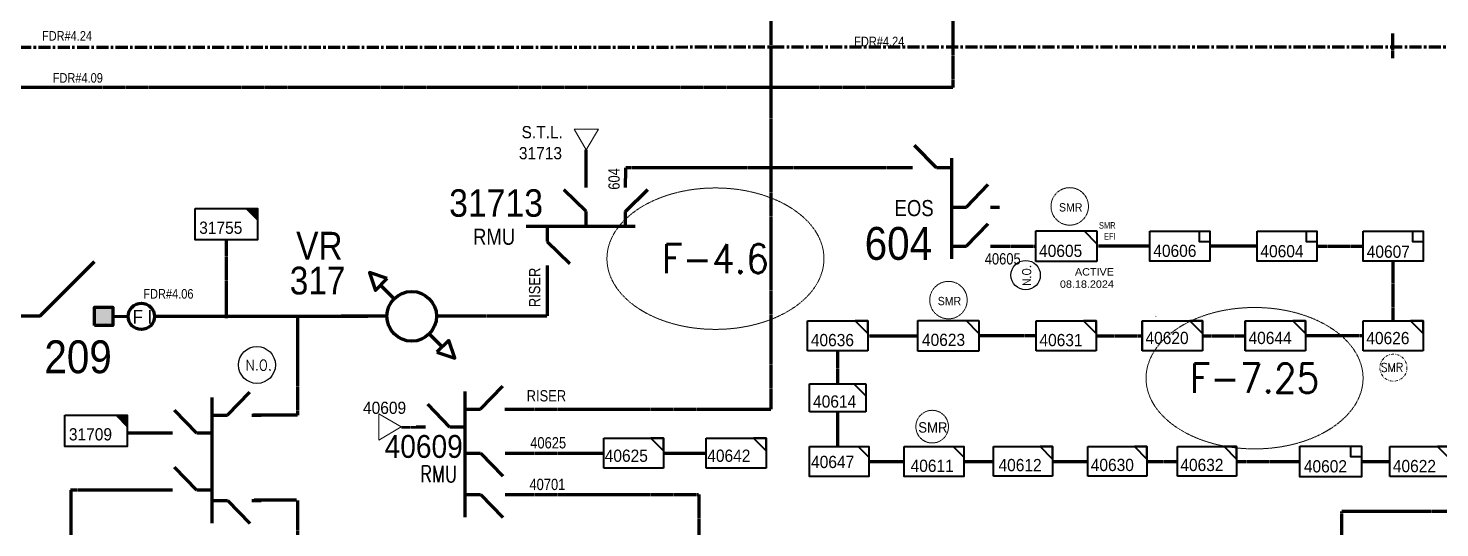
# Model space of a CAD drawing. Header units: metres. Extents: x 65984 to 144644, y -19036 to 23726.
# Drawn here: x 115440.9 to 115870.5, y 20144.1 to 20296 of the extents above; entities that cross this region are included whole.
import ezdxf
from ezdxf.enums import TextEntityAlignment as Align

# ---------------------------------------------------------------- set-up
doc = ezdxf.new("R2010")
doc.units = ezdxf.units.M
doc.header["$MEASUREMENT"] = 0
for name, pattern in [('( Center )', [2, 1.25, -0.25, 0.25, -0.25]), ('DGN Style 1', [0.6, 0, -0.6]), ('DGN Style 3', [0.013877, 0, -0.013877]), ('DGN Style 4', [1.6, 0.8, -0.4, 0, -0.4])]:
    doc.linetypes.add(name, pattern=pattern)
doc.layers.get('0').update_dxf_attribs({"color": 95, "lineweight": 40})
for name, color, linetype, lineweight in [('ABS', 7, 'Continuous', 40), ('ABS NUMBER', 112, 'Continuous', 30), ('d_eos', 111, 'Continuous', 40), ('d_eos no', 121, 'Continuous', 40), ('d_grid line', 7, 'DGN Style 1', 0), ('d_switch', 95, 'Continuous', 40), ('d_tf', 1, 'Continuous', 40), ('d_tf no', 6, 'Continuous', 40), ('d_ug cable', 95, 'Continuous', 40), ('d_ug main line', 95, 'Continuous', 40), ('d_unit sub', 7, 'Continuous', 40), ('EARTH FAULT INDICATOR', 95, 'Continuous', 40), ('FDR  2  19', 172, 'Continuous', 40), ('fedr no', 95, 'Continuous', 40), ('Level 37', 7, 'Continuous', 0), ('O H MAIN FEEDER', 4, 'Continuous', 100), ('REGULATOR', 5, 'Continuous', 40), ('SW N O', 114, 'Continuous', 30)]:
    doc.layers.add(name, color=color, linetype=linetype, lineweight=lineweight)
doc.styles.add('NASKHF', font='naskhf.shx', dxfattribs={"height": 8})
doc.styles.get("Standard").update_dxf_attribs({"font": 'txt.shx'})
doc.styles.add('Style-Andalus', font='andlso.ttf')
doc.styles.add('Style-Arial', font='arial.ttf')
doc.styles.add('Style-ENGINEERING', font='ENGINEERING.shx')
doc.styles.add('Style-msdefault', font='msdefault.shx')
doc.styles.add('Style-simplex', font='simplex.shx')
doc.styles.add('Style-STANDARD', font='STANDARD.shx')

# ---------------------------------------------------------------- blocks, each defined once
blk = doc.blocks.new('ABS2_1_1')
at = {"color": 0, "linetype": 'ByBlock', "lineweight": -2, "ltscale": 500}
for q in [(-29900, 43500), (0, 0)]:
    blk.add_line((0, 13600), q, dxfattribs=at)
at = {"color": 0, "linetype": 'ByBlock', "lineweight": -2, "ltscale": 500, "flags": 128}
for points in [[(5000, 43600), (-5000, 43600), (-5000, 53600), (5000, 53600)], [(3791, 49653), (3791, 49653), (3791, 49653)]]:
    blk.add_lwpolyline(points, close=True, dxfattribs=at)
at = {"color": 0, "linetype": 'ByBlock', "lineweight": -2, "ltscale": 500}
for points in [[(5000, 43600), (-5000, 43600), (5000, 53600), (-5000, 53600)], [(3791, 49653), (3791, 49653), (3791, 49653)]]:
    blk.add_solid(points, dxfattribs=at)
blk = doc.blocks.new('TF_8')
at = {"color": 0, "linetype": 'ByBlock', "lineweight": -2}
blk.add_line((6.3, 4.95), (9.9, 1.35), dxfattribs=at)
blk.add_3dface([(-10.1, 4.95), (9.9, 4.95), (9.9, -5.05), (-10.1, -5.05)], dxfattribs=at)
blk = doc.blocks.new('exist.us-1000kva')
at = {"color": 0, "linetype": 'ByBlock', "lineweight": -2, "flags": 128}
blk.add_lwpolyline([(39.99, 12.92), (32.8, 20), (40, 20)], close=True, dxfattribs=at)
at = {"color": 0, "linetype": 'ByBlock', "lineweight": -2, "extrusion": (0, 0, -1)}
blk.add_solid([(-39.99, 12.92), (-32.8, 20), (-40, 20)], dxfattribs=at)
at = {"color": 0, "linetype": 'ByBlock', "lineweight": -2, "xscale": 2, "yscale": 2}
blk.add_blockref('TF_8', (20.2, 10.1), dxfattribs=at)
blk = doc.blocks.new('*U698')
at = {"layer": 'd_unit sub', "color": 36, "linetype": 'Continuous', "lineweight": 40}
for p, q in [((-9.2, 4.61), (9.19, 4.61)), ((-9.2, -4.58), (-9.2, 4.61)), ((9.19, 0.73), (5.31, 4.61)), ((5.97, 4.61), (9.19, 4.61)), ((9.19, 4.61), (9.19, 1.4)), ((9.19, 4.61), (9.19, -4.58)), ((9.19, -4.58), (-9.2, -4.58))]:
    blk.add_line(p, q, dxfattribs=at)
blk = doc.blocks.new('*U906')
at = {"layer": 'EARTH FAULT INDICATOR', "color": 2, "linetype": 'Continuous', "lineweight": 100}
blk.add_circle((0.02, 0.13), 4, dxfattribs=at)
at = {"layer": 'EARTH FAULT INDICATOR', "color": 2, "lineweight": 140, "style": 'Style-Andalus', "width": 0.9}
blk.add_text('F I', height=4.234, dxfattribs=at).set_placement((-2.61, 2.11), align=Align.TOP_LEFT)
blk = doc.blocks.new('TF3')
at = {"color": 0, "linetype": 'ByBlock', "lineweight": -2}
for p, q in [((11.3, 9), (18.3, 9)), ((18.3, 9), (18.3, 2))]:
    blk.add_line(p, q, dxfattribs=at)
at = {"color": 0, "linetype": 'ByBlock', "lineweight": -2, "flags": 128}
blk.add_lwpolyline([(18.3, 2), (11.3, 2), (11.3, 9)], dxfattribs=at)
at = {"color": 0, "linetype": 'ByBlock', "lineweight": -2}
blk.add_3dface([(-21.7, 9), (18.3, 9), (18.3, -11), (-21.7, -11)], dxfattribs=at)
blk = doc.blocks.new('*U687')
at = {"layer": 'd_unit sub', "color": 2, "linetype": 'Continuous', "lineweight": 40}
for p, q in [((-9.2, 4.61), (9.19, 4.61)), ((-9.2, -4.58), (-9.2, 4.61)), ((9.19, 0.73), (5.31, 4.61)), ((5.97, 4.61), (9.19, 4.61)), ((9.19, 4.61), (9.19, 1.4)), ((9.19, 4.61), (9.19, -4.58)), ((9.19, -4.58), (-9.2, -4.58))]:
    blk.add_line(p, q, dxfattribs=at)
blk = doc.blocks.new('TRA1_15')
at = {"layer": 'd_tf', "color": 36, "linetype": 'Continuous', "lineweight": 0, "ltscale": 0.000371982, "extrusion": (0, 0, -1), "flags": 128}
blk.add_lwpolyline([(-10, -17), (0, 0), (10, -17)], close=True, dxfattribs=at)
blk = doc.blocks.new('TRA1_14')
at = {"layer": 'd_tf', "color": 36, "linetype": 'Continuous', "lineweight": 0, "ltscale": 0.000371982, "xscale": 1.000046566207834, "yscale": 1.000046566207834, "zscale": 1.000046566207834, "rotation": 180}
blk.add_blockref('TRA1_15', (0, 0), dxfattribs=at)
blk = doc.blocks.new('*U1912')
at = {"layer": 'd_unit sub', "color": 1, "linetype": 'Continuous', "lineweight": 40}
for p, q in [((-9.2, 4.59), (9.19, 4.59)), ((-9.2, -4.6), (-9.2, 4.59)), ((9.19, 0.71), (5.31, 4.59)), ((5.97, 4.59), (9.19, 4.59)), ((9.19, 4.59), (9.19, 1.38)), ((9.19, 4.59), (9.19, -4.6)), ((9.19, -4.6), (-9.2, -4.6))]:
    blk.add_line(p, q, dxfattribs=at)
at = {"layer": 'd_unit sub', "color": 1, "linetype": 'Continuous', "lineweight": 40, "flags": 128}
blk.add_lwpolyline([(9.19, 0.71), (9.19, 4.59), (5.31, 4.59)], close=True, dxfattribs=at)
blk = doc.blocks.new('*U2165')
at = {"layer": 'REGULATOR', "color": 7, "linetype": 'Continuous', "lineweight": 106}
for p, q in [((-9.52, 9.06), (-5.51, 5.05)), ((5.19, -5.64), (9.2, -9.65))]:
    blk.add_line(p, q, dxfattribs=at)
at = {"layer": 'REGULATOR', "color": 7, "linetype": 'Continuous', "lineweight": 106, "flags": 128}
for points in [[(-7.57, 11.15), (-12.97, 13), (-11.21, 7.57)], [(7.54, -11.22), (12.95, -13.02), (11.15, -7.61)]]:
    blk.add_lwpolyline(points, close=True, dxfattribs=at)
at = {"layer": 'REGULATOR', "color": 7, "linetype": 'Continuous', "lineweight": 211}
blk.add_circle((-0.16, -0.3), 7.56, dxfattribs=at)
blk = doc.blocks.new('*U1668')
at = {"layer": 'd_unit sub', "color": 36, "linetype": 'Continuous', "lineweight": 40}
for p, q in [((-9.2, 4.59), (9.19, 4.59)), ((-9.2, -4.6), (-9.2, 4.59)), ((9.19, 0.71), (5.31, 4.59)), ((5.97, 4.59), (9.19, 4.59)), ((9.19, 4.59), (9.19, 1.38)), ((9.19, 4.59), (9.19, -4.6)), ((9.19, -4.6), (-9.2, -4.6))]:
    blk.add_line(p, q, dxfattribs=at)
at = {"layer": 'd_unit sub', "color": 36, "linetype": 'Continuous', "lineweight": 40, "flags": 128}
blk.add_lwpolyline([(9.19, 0.71), (9.19, 4.59), (5.31, 4.59)], close=True, dxfattribs=at)
blk = doc.blocks.new('TRA1_469')
at = {"layer": 'd_tf', "color": 1, "linetype": 'Continuous', "lineweight": 0, "ltscale": 0.000361655, "flags": 128}
blk.add_lwpolyline([(10.1, -17.1), (0.1, -0.1), (-9.9, -17.1)], close=True, dxfattribs=at)
blk = doc.blocks.new('TRA1_468')
at = {"layer": 'd_tf', "color": 1, "linetype": 'Continuous', "lineweight": 0, "ltscale": 0.000361655, "xscale": 1.000046566207836, "yscale": 1.000046566207836, "zscale": 1.000046566207836, "rotation": 180}
blk.add_blockref('TRA1_469', (0, 0), dxfattribs=at)
blk = doc.blocks.new('*U2170')
at = {"layer": 'd_unit sub', "color": 2, "linetype": 'Continuous', "lineweight": 40}
for p, q in [((-9.2, 4.59), (9.19, 4.59)), ((-9.2, -4.6), (-9.2, 4.59)), ((9.19, 0.71), (5.31, 4.59)), ((5.97, 4.59), (9.19, 4.59)), ((9.19, 4.59), (9.19, 1.38)), ((9.19, 4.59), (9.19, -4.6)), ((9.19, -4.6), (-9.2, -4.6))]:
    blk.add_line(p, q, dxfattribs=at)
at = {"layer": 'd_unit sub', "color": 2, "linetype": 'Continuous', "lineweight": 40, "flags": 128}
blk.add_lwpolyline([(9.19, 0.71), (9.19, 4.59), (5.31, 4.59)], close=True, dxfattribs=at)
blk = doc.blocks.new('*U892')
at = {"layer": 'SW N O', "color": 3}
blk.add_circle((0, 0), 16.8, dxfattribs=at)
at = {"layer": 'SW N O', "color": 3, "style": 'Style-STANDARD'}
blk.add_text('N.O.', height=9.6, dxfattribs=at).set_placement((1.7, -0.2), align=Align.MIDDLE_CENTER)
blk = doc.blocks.new('*U3759')
at = {"layer": 'd_eos', "color": 7, "linetype": 'Continuous', "lineweight": 211, "ltscale": 0.638341}
for p, q in [((0, -19.89), (-0.01, 18.33)), ((4.64, 12.96), (11.44, 19.96)), ((-4.66, 7.54), (-11.45, 14.54)), ((-0.01, 12.96), (4.64, 12.96)), ((12.09, 12.96), (14.91, 12.96)), ((-12.1, 7.53), (-14.93, 7.53)), ((-0.01, 7.54), (-4.66, 7.54)), ((-4.66, -9.86), (-11.45, -2.86)), ((-12.1, -9.86), (-14.93, -9.86)), ((-0.01, -9.86), (-4.66, -9.86)), ((-0.01, -13), (4.64, -13)), ((4.64, -13), (11.44, -20)), ((12.09, -13), (14.91, -13))]:
    blk.add_line(p, q, dxfattribs=at)
blk = doc.blocks.new('*U3509')
at = {"layer": 'SW N O', "color": 3}
blk.add_circle((0, 0), 16.8, dxfattribs=at)
at = {"layer": 'SW N O', "color": 3, "style": 'Style-STANDARD'}
blk.add_text('N.O.', height=9.6, dxfattribs=at).set_placement((-0.3, -1.1), align=Align.MIDDLE_CENTER)

msp = doc.modelspace()

# ---------------------------------------------------------------- linework, layer by layer
at = {"layer": 'd_eos', "color": 7, "linetype": 'Continuous', "lineweight": 211, "ltscale": 0.625574}
for p, q in [((115717.31, 20253.55), (115710.65, 20260.41)), ((115721.86, 20256.55), (115721.86, 20225.95)), ((115710.01, 20253.55), (115707.24, 20253.55)), ((115721.86, 20253.55), (115717.31, 20253.55)), ((115726.42, 20241.65), (115733.08, 20248.51)), ((115721.86, 20241.65), (115726.42, 20241.65)), ((115733.71, 20241.65), (115736.48, 20241.65)), ((115726.42, 20229.75), (115733.08, 20236.61)), ((115721.86, 20229.75), (115726.42, 20229.75)), ((115733.71, 20229.75), (115736.48, 20229.75))]:
    msp.add_line(p, q, dxfattribs=at)
at = {"layer": 'd_eos', "color": 36, "linetype": 'Continuous', "lineweight": 211, "ltscale": 0.625574}
for p, q in [((115610.74, 20247.59), (115610.74, 20250.36)), ((115622.64, 20247.59), (115622.64, 20250.36)), ((115610.74, 20240.29), (115603.88, 20246.95)), ((115622.64, 20240.3), (115629.5, 20246.96)), ((115610.74, 20235.74), (115610.74, 20240.29)), ((115622.64, 20235.74), (115622.64, 20240.3)), ((115625.64, 20235.74), (115592.45, 20235.74)), ((115598.84, 20235.74), (115598.84, 20231.18)), ((115598.84, 20231.18), (115605.7, 20224.52)), ((115598.84, 20223.89), (115598.84, 20221.12))]:
    msp.add_line(p, q, dxfattribs=at)
at = {"layer": 'd_eos', "color": 7, "linetype": 'Continuous', "lineweight": 211, "ltscale": 0.638341}
for p, q in [((115573.9, 20147.32), (115573.9, 20185.54)), ((115578.55, 20180.17), (115585.35, 20187.18)), ((115569.25, 20174.75), (115562.46, 20181.75)), ((115573.9, 20180.17), (115578.55, 20180.17)), ((115585.99, 20180.17), (115588.82, 20180.17)), ((115561.81, 20174.75), (115558.98, 20174.75)), ((115573.9, 20174.75), (115569.25, 20174.75)), ((115573.9, 20166.83), (115578.55, 20166.84)), ((115578.55, 20166.84), (115585.35, 20159.83)), ((115586, 20166.84), (115588.82, 20166.84)), ((115573.9, 20154.22), (115578.55, 20154.22)), ((115578.55, 20154.22), (115585.35, 20147.22)), ((115586, 20154.22), (115588.82, 20154.22))]:
    msp.add_line(p, q, dxfattribs=at)
at = {"layer": 'd_grid line', "color": 36, "linetype": 'DGN Style 1', "lineweight": 0}
msp.add_line((115784.09, 20208.37), (115784.09, 20208.17), dxfattribs=at)
at = {"layer": 'd_ug cable', "color": 98, "linetype": 'DGN Style 3', "lineweight": 100}
msp.add_line((115856.18, 20286.92), (115856.18, 20294.45), dxfattribs=at)
at = {"layer": 'd_ug cable', "color": 36, "linetype": 'DGN Style 3', "lineweight": 100}
for p, q in [((115610.74, 20250.36), (115610.74, 20259.1)), ((115501.21, 20207.88), (115501.21, 20231.71)), ((115736.48, 20229.75), (115747.51, 20229.75)), ((115782.26, 20229.75), (115766.14, 20229.75)), ((115814.85, 20229.75), (115800.52, 20229.75)), ((115833.05, 20229.75), (115847.16, 20229.75)), ((115856.31, 20207.07), (115856.31, 20225.17)), ((115522.88, 20208.45), (115522.88, 20178.4)), ((115696.37, 20202.5), (115711.66, 20202.5)), ((115747.64, 20202.5), (115730.22, 20202.5)), ((115765.93, 20202.5), (115779.96, 20202.5)), ((115798.25, 20202.5), (115811.29, 20202.5)), ((115847.19, 20202.53), (115829.6, 20202.53)), ((115687.23, 20197.92), (115687.23, 20187.92)), ((115687.23, 20179.36), (115687.23, 20168.86)), ((115696.77, 20164.32), (115707.48, 20164.32)), ((115725.63, 20164.32), (115734.69, 20164.32)), ((115752.66, 20164.32), (115763.37, 20164.32)), ((115781.34, 20164.32), (115790.63, 20164.32)), ((115808.6, 20164.32), (115827.92, 20164.32)), ((115846.64, 20164.32), (115855.32, 20164.32)), ((115840.53, 20149.13), (115840.53, 20090.44))]:
    msp.add_line(p, q, dxfattribs=at)
at = {"layer": 'd_ug cable', "color": 214, "linetype": 'DGN Style 3', "lineweight": 100}
for p, q in [((115522.88, 20178.4), (115509.25, 20178.4)), ((115484.1, 20172.93), (115471.2, 20172.93)), ((115484.84, 20155.54), (115453.66, 20155.54)), ((115453.82, 20155.54), (115453.82, 20132.76)), ((115522.57, 20152.53), (115509.67, 20152.53)), ((115522.88, 20152.46), (115522.88, 20131.3))]:
    msp.add_line(p, q, dxfattribs=at)
at = {"layer": 'd_ug cable', "color": 1, "linetype": 'DGN Style 3', "lineweight": 100}
for p, q in [((115588.82, 20166.84), (115616.04, 20166.84)), ((115634.27, 20166.83), (115647.24, 20166.83))]:
    msp.add_line(p, q, dxfattribs=at)
at = {"layer": 'd_ug cable', "color": 1, "linetype": 'DGN Style 3', "lineweight": 211, "flags": 128}
msp.add_lwpolyline([(115588.82, 20180.17), (115666.95, 20180.17), (115666.95, 20376.52), (115745.63, 20376.52)], dxfattribs=at)
at = {"layer": 'd_ug cable', "color": 98, "linetype": 'DGN Style 3', "lineweight": 140, "flags": 128}
msp.add_lwpolyline([(115765.6, 20335.42), (115722.32, 20335.42), (115722.32, 20277.97), (115395.44, 20277.97), (115395.44, 19824.83)], dxfattribs=at)
at = {"layer": 'd_ug cable', "color": 36, "linetype": 'DGN Style 3', "lineweight": 100, "flags": 128}
for points in [[(115707.24, 20253.55), (115622.64, 20253.55), (115622.64, 20250.36)], [(115598.84, 20221.12), (115598.84, 20208.45), (115573.75, 20208.45)], [(115982.8, 20149.12), (115982.8, 20149.12), (115840.6, 20149.12)]]:
    msp.add_lwpolyline(points, dxfattribs=at)
at = {"layer": 'd_ug cable', "color": 1, "linetype": 'DGN Style 3', "lineweight": 100, "flags": 128}
msp.add_lwpolyline([(115588.82, 20154.22), (115645.01, 20154.22), (115645.01, 20135.37)], dxfattribs=at)
at = {"layer": 'd_ug cable', "color": 2, "linetype": 'DGN Style 3', "lineweight": 0}
for centre, radius in [((115757.85, 20241.86), 5.7), ((115720.95, 20213.37), 5.7), ((115715.99, 20174.89), 4.97)]:
    msp.add_circle(centre, radius, dxfattribs=at)
at = {"layer": 'd_ug cable', "color": 2, "linetype": 'DGN Style 4', "lineweight": 13}
msp.add_circle((115856.37, 20192.82), 4.12, dxfattribs=at)
at = {"layer": 'd_ug main line', "color": 194, "linetype": '( Center )', "lineweight": 158, "ltscale": 2.938459, "flags": 128}
msp.add_lwpolyline([(116152.9, 20290.41), (115375.45, 20290.14), (115375.45, 19833.31)], dxfattribs=at)
at = {"layer": 'FDR  2  19', "color": 1, "linetype": 'DGN Style 3', "lineweight": 53}
msp.add_line((115554.48, 20174.75), (115559.37, 20174.75), dxfattribs=at)
at = {"layer": 'fedr no', "color": 82, "linetype": 'DGN Style 3', "lineweight": 13, "true_color": 0x1dc70e}
for centre in [(115650.04, 20225.97), (115814.1, 20189.62)]:
    msp.add_ellipse(centre, major_axis=(33.02, 0), ratio=0.651175, dxfattribs=at)
at = {"layer": 'O H MAIN FEEDER', "color": 36, "lineweight": 211, "ltscale": 0.498271}
msp.add_line((115466.63, 20208.45), (115471.32, 20208.42), dxfattribs=at)
at = {"layer": 'O H MAIN FEEDER', "color": 36, "lineweight": 211, "ltscale": 0.498271, "flags": 128}
msp.add_lwpolyline([(115479.32, 20208.45), (115544, 20208.45)], dxfattribs=at)
at = {"layer": 'O H MAIN FEEDER', "color": 36, "lineweight": 211, "ltscale": 10, "flags": 128}
for points in [[(115550.03, 20208.45), (115536.15, 20208.45)], [(115573.75, 20208.45), (115565.15, 20208.45)]]:
    msp.add_lwpolyline(points, dxfattribs=at)
at = {"layer": 'O H MAIN FEEDER', "color": 36, "lineweight": 211, "ltscale": 10}
msp.add_point((115544, 20208.45), dxfattribs=at)

# ---------------------------------------------------------------- block references
at = {"layer": 'ABS', "color": 7, "linetype": 'Continuous', "lineweight": 211, "ltscale": 0.829472, "xscale": 0.000555747191877611, "yscale": 0.000555747191877611, "zscale": 0.0003680335276451397, "rotation": 269.9999999999998}
msp.add_blockref('ABS2_1_1', (115436.84, 20208.45), dxfattribs=at)
at = {"layer": 'd_eos', "color": 7, "linetype": 'Continuous', "lineweight": 211, "ltscale": 0.638341}
msp.add_blockref('*U3759', (115496.9, 20165.4), dxfattribs=at)
at = {"layer": 'd_tf', "color": 36, "linetype": 'Continuous', "lineweight": 0, "ltscale": 0.000371982, "extrusion": (0, 0, -1), "xscale": 0.3699999999999999, "yscale": 0.3699999999999999, "zscale": 0.3699999999999999}
msp.add_blockref('TRA1_14', (-115610.74, 20259.08), dxfattribs=at)
at = {"layer": 'd_tf', "color": 1, "linetype": 'Continuous', "lineweight": 0, "ltscale": 0.000361655, "extrusion": (0, 0, -1), "xscale": 0.4, "yscale": 0.4, "zscale": 0.4, "rotation": 270}
msp.add_blockref('TRA1_468', (-115554.47, 20174.76), dxfattribs=at)
at = {"layer": 'd_unit sub', "color": 36, "linetype": 'Continuous', "lineweight": 40, "rotation": 359.9999999999999}
for name, p, xscale, yscale, zscale in [('exist.us-1000kva', (115491.71, 20231.71), 0.47433167287538, 0.47433167287538, 0.4267622666565712), ('TF3', (115792.17, 20230.2), 0.4566285334761785, 0.4566285334761785, 0.121101816294415), ('TF3', (115824.73, 20230.2), 0.4550538919487448, 0.4550538919487448, 0.121101816294415), ('TF3', (115857.09, 20230.2), 0.4572368134251454, 0.4572368134251454, 0.121101816294415), ('TF_8', (115687.78, 20164.36), 0.9075737290273906, 0.9075737290273906, 0.3973156702572678), ('TF_8', (115716.64, 20164.36), 0.9075737290273906, 0.9075737290273906, 0.3973156702572678), ('TF3', (115838.07, 20164.79), 0.4678760133181809, 0.4678760133181809, 0.121101816294415)]:
    msp.add_blockref(name, p, dxfattribs=dict(at, xscale=xscale, yscale=yscale, zscale=zscale))
at = {"layer": 'd_unit sub', "color": 2, "linetype": 'Continuous', "lineweight": 40}
for name, p, xscale, yscale, zscale in [('*U687', (115756.83, 20229.73), 1.012976798191996, 1.012976798191996, 1.012976798191996), ('*U687', (115720.95, 20202.48), 1.009174083908492, 1.009174083908492, 1.009174083908492), ('*U2170', (115856.31, 20202.5), 0.9943625435682566, 0.9943625435682566, 0.9943625435682566)]:
    msp.add_blockref(name, p, dxfattribs=dict(at, xscale=xscale, yscale=yscale, zscale=zscale))
at = {"layer": 'd_unit sub', "color": 36, "linetype": 'Continuous', "lineweight": 40}
for name, p, xscale, yscale, zscale in [('*U1668', (115687.23, 20202.5), 0.9943625435682566, 0.9943625435682566, 0.9943625435682566), ('*U1668', (115756.79, 20202.5), 0.9943625435682566, 0.9943625435682566, 0.9943625435682566), ('*U698', (115789.1, 20202.48), 0.9955977602261932, 0.9955977602261932, 0.9955977602261932), ('*U1668', (115789.11, 20202.53), 0.9943625435682566, 0.9943625435682566, 0.9943625435682566), ('*U698', (115820.45, 20202.48), 0.9955977602261932, 0.9955977602261932, 0.9955977602261932), ('*U1668', (115820.47, 20202.53), 0.9943625435682566, 0.9943625435682566, 0.9943625435682566), ('*U698', (115687.23, 20183.63), 0.9309999999999999, 0.9309999999999999, 0.9309999999999999), ('*U1668', (115743.68, 20164.32), 0.9769237601514575, 0.9769237601514575, 0.9769237601514575), ('*U1668', (115772.36, 20164.32), 0.9769237601514575, 0.9769237601514575, 0.9769237601514575), ('*U1668', (115799.62, 20164.32), 0.9769237601514575, 0.9769237601514575, 0.9769237601514575), ('*U1668', (115864.49, 20164.32), 0.99718007459778, 0.99718007459778, 0.99718007459778)]:
    msp.add_blockref(name, p, dxfattribs=dict(at, xscale=xscale, yscale=yscale, zscale=zscale))
at = {"layer": 'd_unit sub', "color": 214, "linetype": 'Continuous', "lineweight": 40, "xscale": 0.47433167287538, "yscale": 0.47433167287538, "zscale": 0.4267622666565712, "rotation": 359.9999999999999}
msp.add_blockref('exist.us-1000kva', (115452.06, 20168.89), dxfattribs=at)
at = {"layer": 'd_unit sub', "color": 1, "linetype": 'Continuous', "lineweight": 40, "xscale": 0.9908324545280494, "yscale": 0.9908324545280494, "zscale": 0.9908324545280494}
for p in [(115625.16, 20166.83), (115656.36, 20166.83)]:
    msp.add_blockref('*U1912', p, dxfattribs=at)
at = {"layer": 'EARTH FAULT INDICATOR', "color": 2, "linetype": 'Continuous', "lineweight": 100}
msp.add_blockref('*U906', (115475.3, 20208.29), dxfattribs=at)
at = {"layer": 'REGULATOR', "color": 7, "linetype": 'Continuous', "lineweight": 106}
msp.add_blockref('*U2165', (115557.75, 20208.74), dxfattribs=at)
at = {"layer": 'SW N O', "color": 3, "xscale": 0.265562517187993, "yscale": 0.265562517187993, "zscale": 0.265562517187993, "rotation": 90}
msp.add_blockref('*U3509', (115744.44, 20220.96), dxfattribs=at)
at = {"layer": 'SW N O', "color": 3, "xscale": 0.334098836708562, "yscale": 0.334098836708562, "zscale": 0.334098836708562}
msp.add_blockref('*U892', (115510.51, 20193.64), dxfattribs=at)

# ---------------------------------------------------------------- texts
at = {"color": 4, "insert": (115771.29, 20217.07), "char_height": 2.2422, "attachment_point": 9}
msp.add_mtext('\\FENGINEERING;\\H1x;\\W1.09375;ACTIVE\\P08.18.2024', dxfattribs=at)
at = {"layer": 'ABS NUMBER', "color": 7, "lineweight": 140}
for s, height, style, width, p in [('VR', 8.43, 'Style-ENGINEERING', 0.9, (115522.45, 20234.13)), ('317', 8.43, 'Style-ENGINEERING', 0.9, (115520.49, 20223.52)), ('209', 10, 'Style-Arial', 0.88, (115445.82, 20201.13))]:
    msp.add_text(s, height=height, dxfattribs=dict(at, style=style, width=width)).set_placement(p, align=Align.TOP_LEFT)
at = {"layer": 'd_eos no', "color": 7, "linetype": 'Continuous', "lineweight": 140, "style": 'Style-Arial', "width": 0.88}
msp.add_text('31713', height=8.354, dxfattribs=at).set_placement((115569, 20247.07), align=Align.TOP_LEFT)
msp.add_text('604', height=10, dxfattribs=at).set_placement((115695.45, 20225.61))
msp.add_text('40609', height=6.953, dxfattribs=at).set_placement((115573.14, 20172.35), align=Align.TOP_RIGHT)
at = {"layer": 'd_switch', "color": 194, "linetype": 'Continuous', "lineweight": 30, "style": 'Style-msdefault', "width": 0.857143}
for p in [(115445.07, 20295.18), (115692.26, 20293.47)]:
    msp.add_text('FDR#4.24', height=2.92, dxfattribs=at).set_placement(p, align=Align.TOP_LEFT)
at = {"layer": 'd_switch', "color": 9, "linetype": 'Continuous', "lineweight": 30, "style": 'Style-msdefault', "width": 0.857143}
for s, p in [('FDR#4.09', (115448.36, 20282.4)), ('FDR#4.06', (115475.93, 20216.74))]:
    msp.add_text(s, height=2.92, dxfattribs=at).set_placement(p, align=Align.TOP_LEFT)
at = {"layer": 'd_switch', "color": 36, "linetype": 'Continuous', "lineweight": 30, "style": 'Style-ENGINEERING', "width": 0.857143}
msp.add_text('604', height=3.43, rotation=90, dxfattribs=at).set_placement((115617.46, 20253.5), align=Align.TOP_RIGHT)
msp.add_text('40605', height=3.43, dxfattribs=at).set_placement((115742.93, 20227.64), align=Align.TOP_RIGHT)
msp.add_text('RISER', height=3.43, rotation=90, dxfattribs=at).set_placement((115593.28, 20211.22), align=Align.TOP_LEFT)
at = {"layer": 'd_switch', "color": 1, "linetype": 'Continuous', "lineweight": 30, "style": 'Style-ENGINEERING', "width": 0.857143}
for s, p in [('RISER', (115604.6, 20185.99)), ('40625', (115604.6, 20171.7))]:
    msp.add_text(s, height=3.43, dxfattribs=at).set_placement(p, align=Align.TOP_RIGHT)
msp.add_text('40701', height=3.43, rotation=360, dxfattribs=at).set_placement((115604.36, 20159.04), align=Align.TOP_RIGHT)
at = {"layer": 'd_switch', "color": 2, "linetype": 'Continuous', "lineweight": 30, "insert": (115771.82, 20237.08), "char_height": 1.9948, "width": 2.5888, "attachment_point": 3, "style": 'NASKHF'}
msp.add_mtext('\\FENGINEERING;\\H1x;\\W0.857143;SMR\\PEFI', dxfattribs=at)
at = {"layer": 'd_tf no', "color": 36, "linetype": 'Continuous', "lineweight": 40, "style": 'Style-msdefault', "width": 0.947368}
for s, p in [('S.T.L.', (115591.02, 20266.3)), ('31713', (115590.22, 20259.91)), ('31755', (115492.94, 20237.24)), ('40606', (115783.29, 20230.22)), ('40604', (115815.89, 20230.11)), ('40607', (115848.25, 20229.96)), ('40636', (115679.07, 20203.08)), ('40631', (115748.64, 20203.08)), ('40620', (115780.91, 20203.73)), ('40644', (115812.27, 20203.73)), ('40614', (115679.75, 20184.4)), ('40647', (115679.14, 20166.02)), ('40611', (115709.43, 20164.85)), ('40612', (115736.18, 20165.07)), ('40630', (115764.26, 20165.11)), ('40632', (115791.52, 20165.11)), ('40602', (115829.11, 20164.7)), ('40622', (115856.19, 20164.77))]:
    msp.add_text(s, height=3.724, dxfattribs=at).set_placement(p, align=Align.TOP_LEFT)
at = {"layer": 'd_tf no', "color": 1, "linetype": 'Continuous', "lineweight": 13, "style": 'Style-msdefault', "width": 0.945946}
for height, p in [(2.541, (115754.58, 20242.84)), (2.541, (115717.68, 20214.35)), (3.159, (115711.76, 20176.24))]:
    msp.add_text('SMR', height=height, dxfattribs=at).set_placement(p, align=Align.TOP_LEFT)
at = {"layer": 'd_tf no', "color": 2, "linetype": 'Continuous', "lineweight": 40, "style": 'Style-msdefault', "width": 0.947368}
for s, p in [('40605', (115748.53, 20230.21)), ('40623', (115712.89, 20203.15)), ('40626', (115848.12, 20203.69))]:
    msp.add_text(s, height=3.724, dxfattribs=at).set_placement(p, align=Align.TOP_LEFT)
at = {"layer": 'd_tf no', "color": 1, "linetype": 'Continuous', "lineweight": 13, "style": 'Style-simplex', "width": 0.909091}
msp.add_text('SMR', height=2.698, dxfattribs=at).set_placement((115855.89, 20192.88), align=Align.MIDDLE_CENTER)
at = {"layer": 'd_tf no', "color": 1, "linetype": 'Continuous', "lineweight": 40, "style": 'Style-msdefault', "width": 0.947368}
msp.add_text('40609', height=3.724, dxfattribs=at).set_placement((115555.9, 20182.48), align=Align.TOP_RIGHT)
at = {"layer": 'd_tf no', "color": 214, "linetype": 'Continuous', "lineweight": 40, "style": 'Style-msdefault', "width": 0.947368}
msp.add_text('31709', height=3.724, dxfattribs=at).set_placement((115453.28, 20174.42), align=Align.TOP_LEFT)
at = {"layer": 'd_tf no', "color": 1, "linetype": 'Continuous', "lineweight": 40, "style": 'Style-msdefault', "width": 0.947368}
for s, p in [('40625', (115616.35, 20167.91)), ('40642', (115647.55, 20167.91))]:
    msp.add_text(s, height=3.724, dxfattribs=at).set_placement(p, align=Align.TOP_LEFT)
at = {"layer": 'fedr no', "color": 6, "linetype": 'Continuous', "lineweight": 40, "char_height": 8.852, "attachment_point": 5, "style": 'Style-STANDARD'}
for s, insert in [('F-4.6', (115650.04, 20225.97)), ('F-7.25', (115814.1, 20189.62))]:
    msp.add_mtext(s, dxfattribs=dict(at, insert=insert))
at = {"layer": 'Level 37', "color": 7, "linetype": 'Continuous', "lineweight": 100, "style": 'Style-msdefault', "width": 0.86}
for s, p in [('EOS', (115704.55, 20243.8)), ('RMU', (115576.26, 20235.08))]:
    msp.add_text(s, height=4.9, dxfattribs=at).set_placement(p, align=Align.TOP_LEFT)
at = {"layer": 'Level 37', "color": 7, "linetype": 'Continuous', "lineweight": 53, "style": 'Style-STANDARD', "width": 0.854701}
msp.add_text('RMU', height=4.993, dxfattribs=at).set_placement((115565.8, 20160.47), align=Align.MIDDLE_CENTER)

doc.saveas('drawing.dxf')
